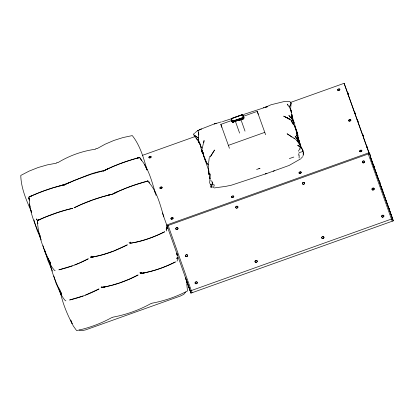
<?xml version="1.0" encoding="UTF-8"?>
<svg xmlns="http://www.w3.org/2000/svg" width="414" height="414" viewBox="0 0 414 414"><rect width="100%" height="100%" fill="white"/><g stroke="black" fill="none" stroke-linecap="round" stroke-linejoin="round"><path stroke-width="0.62" d="M37.596 223.508C38.776 237.548 44.277 250.998 50.643 263.449L49.597 261.074M140.294 157.863L141.65 160.648M203.367 154.463L201.872 150.38C202.141 148.885 201.39 153.03 202.932 153.206M292.139 117.524L292.025 114.838M293.811 122.187L293.402 123.983M243.727 117.172L243.934 117.933L243.018 118.492M198.829 135.114L198.591 131.616L198.218 139.709L199.501 143.011M242.987 115.164C243.096 117.431 243.686 114.694 242.733 115.718M242.899 117.721C243.774 118.539 242.257 119.258 242.464 117.902C243.142 117.058 244.602 117.39 243.68 118.264M242.77 115.697L243.147 115.594L242.801 115.661M243.101 116.018L242.873 114.854L242.283 114.89M243.411 118.342L243.328 118.694L241.911 119.211M29.228 198.958C29.565 212.118 35.035 224.792 40.494 236.58M290.499 110.01L291.166 103.07M300.719 146.551L300.331 144.093L299.213 141.826M198.239 138.219L198.342 137.039M299.11 158.024L299.162 155.26M298.38 140.517L298.406 138.69L299.332 142.059M210.384 173.994L209.603 183.174M291.984 116.448L291.886 117.255L292.03 116.329L291.389 114.393M211.771 185.519L211.068 187.47L210.183 185.829M209.225 157.988L208.377 164.875L208.454 169.957M300.119 149.211L300.217 148.455L299.363 148.704M201.758 150.313L204.081 140.496L203.802 142.571M303.4 153.268L303.327 152.192L303.157 154.246L303.436 152.999M177.28 257.446L176.928 258.76L177.28 257.446L177.321 260.722L176.954 261.141M243.163 118.249L243.51 118.29L243.266 117.55M212.082 186.046L211.906 186.869L211.476 186.817L211.068 187.47M149.501 182.962L148.709 181.316M166.2 229.791L166.542 227.286L166.583 230.562L166.211 230.976M28.804 197.701L29.218 199.476M133.225 242.749C144.139 240.503 154.753 236.792 164.7 231.762C153.858 237.15 141.966 241.771 129.996 243.168L130.363 242.174L129.996 243.168L129.08 242.63M141.479 273.39C153.283 271.32 164.798 267.444 175.438 261.922C164.534 267.273 152.694 271.734 140.734 273.328L141.102 272.334L140.734 273.328L139.818 272.79M202.151 151.001L201.918 151.809L200.097 144.419M166.185 228.6L166.506 227.488M209.427 157.33L209.675 156.482M297.899 139.451L298.142 138.654L297.78 137.35M290.949 103.567L290.421 105.228L289.324 106.807M290.892 103.629L290.369 105.285L289.277 106.853M293.262 124.443C294.639 122.332 293.355 119.894 291.606 118.487L292.351 119.253M129.996 243.168L130.363 242.174M140.734 273.328L141.102 272.334M198.56 139.202L198.29 139.875L198.617 142.142L200.707 145.588M242.718 118.714L243.132 118.373M64.537 185.565L64.946 184.628L69.997 182.191M103.619 171.603L104.028 170.666L108.696 168.4M291.528 118.011L291.932 117.152L291.472 118.068M242.79 114.818L243.204 115.879M231.385 118.834C232.094 121.162 230.365 118.109 232.456 118.332M231.524 118.663L232.363 121.079L232.834 121.048M231.416 119.682L231.224 118.953M231.509 119.786L232.471 122.151L232.777 122.161L232.389 122.109L231.649 120.609L232.135 121.514M239.82 119.853L239.085 120.319M240.291 119.884L239.525 119.951M240.907 119.553L240.41 119.584M241.258 119.537L241.719 119.408M243.51 117.095L242.293 117.721M243.09 118.74L242.806 118.72M243.178 119.035L241.227 119.429M242.914 118.761L243.442 118.445M243.577 118.166L243.22 118.383M243.541 117.4L243.825 118.161L242.847 115.045M185.612 292.072L183.842 294.307L180.349 296.046L85.802 329.823L82.003 330.693L79.209 330.082M212.46 183.78L212.843 183.05M302.779 156.295L303.415 154.862L303.131 151.602M91.282 256.137L90.371 257.648M102.02 286.297L101.109 287.808M210.084 157.004L214.587 150.003L210.762 156.192M299.643 149.206L298.603 150.789L298.768 151.245M301.226 158.314L302.406 156.942M243.137 118.528L242.852 118.668M302.298 151.514L302.924 150.768L302.194 149.087L297.092 140.651L297.356 141.484M302.261 151.55L302.924 150.768L302.148 149.206M298.204 155.193L298.98 154.36L298.898 153.408M211.668 184.328L212.625 183.588M243.463 118.388L243.039 118.388L243.499 118.202M210.716 180.866L211.238 180.39M195.025 132.703L197.607 130.736L201.323 129.008L199.108 130.001M231.654 118.57C231.084 120.753 233.801 124.811 231.736 120.536M240.322 119.786L240.964 119.615L238.899 120.241M240.819 119.62L240.617 119.532M241.346 119.475L241.553 119.563M241.383 119.579L243.013 118.88M243.168 118.606L242.827 118.782M231.478 118.621L232.166 118.316M240.679 119.698L240.917 119.589L245.031 131.15M243.51 118.29L243.784 118.099M243.432 118.404L243.934 117.933M243.153 118.968L241.973 119.46M37.71 193.333L29.078 196.929C40.375 191.78 52.117 187.444 64.263 184.794L59.906 185.834C74.768 181.523 88.472 173.011 104.028 170.656C115.299 164.891 127.326 160.694 139.549 157.449L135.067 158.81M216.305 123.16L214.442 123.962L221.355 121.871M243.825 118.161L242.873 114.854M65.583 184.323L74.158 180.457M104.664 170.361L112.603 166.77M231.726 118.487L232.508 118.171M242.64 117.581L243.308 117.167L242.211 114.797M239.178 120.034L239.447 119.925M240.218 119.677L240.684 119.475M242.754 118.621L243.51 118.249M240.482 119.786L240.757 119.677M242.827 118.823L243.111 118.699L241.879 119.211M242.92 118.854L242.454 119.056M242.992 119.056L242.247 119.351M300.021 159.224L289.143 165.434L265.56 173.921L266.885 173.425M29.177 197.023L31.288 196.065L29.084 196.909M37.622 220.527L44.003 217.723M37.529 220.408L39.739 219.57L37.524 220.419C48.831 215.296 60.563 210.943 72.709 208.299L65.966 210.064M118.916 191.196L112.473 194.161L106.626 195.594L112.473 194.161L116.929 192.003L113.11 193.866C124.174 188.21 136.009 184.158 147.995 180.949L146.313 181.508L147.441 181.244M79.545 262.962L88.301 258.771C79.058 263.78 69.086 267.506 58.845 269.835L72.352 265.804M80.3 204.956L74.028 207.828C85.248 202.208 97.15 197.835 109.358 194.942L106.931 195.584M119.444 190.957L123.729 189.151M200.278 129.406L215.513 123.455M80.875 204.702L83.183 203.719M78.955 263.211L74.774 264.903M113.136 166.537L119.615 163.939M238.826 120.034L239.675 119.832M242.438 118.751L243.153 118.461M240.544 119.781L238.511 120.257M44.541 217.5L46.156 216.838M74.737 180.214L91.256 174.19M83.763 203.481L91.965 200.304M124.272 188.934L125.892 188.287M38.254 193.115L39.873 192.474M46.699 216.62L57.075 212.806M113.855 250.941L127.383 244.809C116.018 250.749 103.65 255.485 90.909 257.13C98.434 256.421 106.036 253.653 113.25 251.169M85.512 295.063L99.039 288.931C89.802 293.94 79.824 297.666 69.583 299.995L83.09 295.963M193.912 133.567L194.658 133.277M126.436 188.075L128.061 187.444M40.417 192.267L44.231 190.833M266.347 173.632L231.55 185.146L225.63 186.393L214.198 187.946M232.451 118.166L241.341 114.988M290.649 102.144L289.163 101.451L284.703 101.42L271.092 104.737L265.384 107.262L265.948 107.097L243.768 114.419M242.356 117.726L233.884 120.733M232.026 121.333L242.464 117.902M242.221 118.709L242.645 118.549M233.035 121.245L233.289 121.939L234.246 121.752L242.713 118.595M242.081 118.885L242.723 118.637M241.947 119.315C243.981 118.326 234.666 121.861 242.19 119.191M120.158 163.737L125.639 161.77M128.609 187.242L132.433 185.845M300.062 159.033L300.595 158.841M232.885 118.031L240.917 115.159M232.916 118.161L241.89 114.988M221.894 127.31L220.848 124.371L231.762 120.469M243.287 116.355L257.239 111.371L265.617 134.705M232.15 121.561L231.742 120.872M232.161 121.695L232.021 121.416M242.252 118.771L234.184 121.602L242.268 118.808M142.406 155.374L195.263 136.485M290.649 102.408L344.112 83.307L369.366 153.589L167.049 225.868L162.402 212.931M220.848 124.371L228.388 145.361L264.779 132.356M190.983 293.117L393.3 220.833L369.055 152.719L166.738 225.004L190.983 293.117L187.288 282.84M44.779 190.642L53.059 187.878M273.136 171.246L274.425 170.785M92.555 200.091L94.335 199.465M119.734 282.855L129.37 279.16L138.121 274.968C126.762 280.909 114.388 285.644 101.653 287.29L102.175 287.476L107.371 286.333M132.982 185.653L136.289 184.535M289.334 158.588L293.836 157.041M233.465 120.904L233.894 120.759M234.189 121.576L233.791 121.892L233.486 121.111M239.375 119.869L239.784 119.703M233.755 121.84L234.246 121.752L233.951 120.955M241.895 119.165L242.433 119.015M94.93 199.258L102.108 196.96M146.313 181.503L147.984 180.949M126.187 161.579L130.612 160.14M139.549 157.449L137.308 158.184L139.554 157.589M57.629 212.625L63.735 210.71M119.123 283.052L112.96 284.925M258.879 168.721L260.028 168.353L256.597 169.445M136.843 184.354L142.959 182.476M263.423 107.78L264.065 107.578M231.788 118.632L222.468 121.628M131.171 159.97L134.514 158.971M91.856 174.004L103.345 170.832M232.285 122.032L233.408 122.021L232.875 121.995L232.642 121.349M53.618 187.708L63.699 184.934M241.3 115.03L241.745 114.869M233.056 121.028L233.506 120.862M238.997 119.988L239.421 119.827M240.198 119.63L240.462 119.553M239.401 119.956L239.861 119.967M233.268 121.897L233.755 121.726M233.817 121.897L232.875 121.995M239.758 120.06L239.168 120.132M241.709 119.537L241.993 119.439M302.355 151.669L299.063 152.621M102.708 196.785L106.331 195.75M232.57 122.058L232.896 122.042M64.289 210.55L65.407 210.229M143.518 182.315L145.754 181.689M112.339 285.101L107.992 286.188M241.657 114.926L242.102 114.776M233.149 120.971L232.161 121.147M238.666 120.07L239.095 119.925M241.481 119.599L241.76 119.511M238.48 120.329L239.525 120.127M232.549 122.182L232.337 121.405M265.224 107.273L267.294 106.791L266.554 106.962M130.736 243.23L132.604 242.868M214.281 184.975L213.598 187.392L212.667 187.48M241.967 114.844L242.64 114.745L243.862 118.088M238.806 119.998L238.236 120.127M232.59 122.099L233.056 122.109M232.777 122.161L232.389 122.109L231.183 119.03M211.114 184.603L210.467 184.597L211.321 185.663M55.171 270.652L54.622 270.565L52.438 267.827L50.725 265.043L48.164 258.471M65.909 300.812L65.36 300.724C62.064 296.967 59.642 292.398 58.684 287.476M213.898 184.851L211.885 184.214L212.196 185.115M198.663 137.769L196.634 137.018L194.704 135.409M198.585 137.758L196.733 137.065L193.757 134.633M285.417 117.043L286.152 117.353L283.673 116.153L289.557 119.165L285.888 117.24M232.306 122.073L232.59 122.171M290.944 120.055L292.791 121.111L287.083 117.778L290.028 119.522M208.226 164.793C205.127 161.781 203.781 156.735 203.181 152.471L203.264 153.682L201.996 150.97M199.605 143.063L200.272 143.477M292.025 137.122L287.104 133.763L295.606 139.285L299.27 142.607L298.463 142.038M293.842 138.043L294.525 138.545M202.042 147.87L201.142 147.198L199.978 144.336M296.905 140.796L297.666 141.438M292.501 119.817L293.671 121.54M292.589 119.832L294.411 122.725L295.198 126.72M139.885 158.345C148.486 167.618 151.612 180.82 155.26 192.624M211.844 181.637L212.677 182.383M148.331 181.849C157.072 191.351 160.192 204.801 163.809 216.879M290.095 108.732L291.135 110.305L291.694 112.655M294.199 125.587C295.767 128.92 297.061 132.459 297.066 136.196L297.314 136.837M294.292 125.608L295.327 127.103L296.926 131.409L299.043 140.972L298.696 140.004M290.054 116.769L290.809 117.623L288.858 115.408L290.38 117.524M290.809 117.623L290.571 117.353L292.098 118.994M194.896 136.91L197.219 139.383L196.557 138.566L199.222 142.887M193.887 135.585L194.357 136.139M198.632 142.074L199.279 142.835M300.812 147.068L301.247 147.581M300.714 147.048L301.961 148.673L303.26 151.477M298.784 141.293L299.57 142.98L299.627 144.258L299.162 141.671L295.094 136.123L296.636 138.499M297.309 139.839L297.609 140.274L298.189 138.545L296.714 135.187L297.361 136.708M207.29 164.223L204.433 157.216M37.602 220.734L36.396 218.928L37.317 220.336M296.698 131.766L296.129 130.819L297.806 134.664L297.366 133.137M300.057 145.48L301.226 147.456M211.797 181.658L212.423 182.745M290.773 102.506L291.063 103.029M201.251 147.255L200.288 145.102M201.815 150.463L202.218 151.239M293.045 124.179L291.456 121.24C295.13 125.659 296.786 130.71 297.112 136.082L298.422 138.395L299.043 140.972M146.965 169.419L144.424 164.348M52.48 271.103L47.843 260.39L44.779 250.191M31.614 212.056C26.47 200.567 21.047 188.204 20.783 175.432L29.182 171.08L38.067 167.541L47.237 164.886L56.495 163.173L56.925 162.304L57.815 162.702C69.293 155.659 82.236 151.038 95.577 149.211L96.012 148.341L96.897 148.74L105.14 144.196L113.917 140.439L123.03 137.552L132.289 135.595C139.994 145.257 143.523 157.718 146.903 169.429M41.26 239.96L37.006 229.961L34.786 222.789M61.495 295.689L56.05 283.254L53.768 275.957M50.793 265.638L45.219 252.83L42.994 245.657M61.536 294.188L60.713 292.284M210.012 183.609L210.441 184.566M297.019 132.527L297.619 133.877M297.464 137.169L298.121 138.68M204.019 156.508L203.533 155.162M290.535 109.265L290.804 109.943M199.134 142.452L198.353 139.803M60.335 291.233L61.381 293.609C56.366 283.673 51.952 273.349 49.758 262.393M210.084 179.008L209.619 177.642M208.646 170.325L202.053 151.126M70.67 319.95L72.062 323.572C67.021 313.75 62.716 303.462 60.511 292.605M70.892 320.627L73.216 325.859L76.595 330.584C88.86 328.028 100.747 323.65 111.723 317.6L112.463 317.647L113.001 317.14C126.218 314.697 139.032 310.117 150.805 303.638L151.545 303.685L152.083 303.177C164.41 300.9 176.38 296.76 187.49 290.964L186.714 283.466M209.054 173.471L209.924 178.362M202.151 152.186L201.841 151.374M243.789 117.017L243.846 117.183M243.582 116.764L243.67 117.022M370.463 155.84L369.718 153.754L369.95 154.406M348.179 94.692L347.972 94.107M367.767 148.833L367.021 146.753L367.254 147.4M374.613 167.887L373.868 165.802L374.204 166.749M382.929 191.025L382.184 188.944L382.417 189.591M366.747 146.846L366.897 147.255M167.127 226.132L167.365 226.784M354.358 111.868L354.431 112.085M373.671 166.112L374.132 167.401M379.177 181.182L379.638 182.476M381.987 189.25L382.06 189.462M389.455 210.038L389.377 209.826M243.494 116.531L243.582 116.779M231.742 120.65L231.969 121.173M177.482 255.2L177.404 254.983M354.788 112.215C354.048 110.155 355.678 114.725 355.176 113.291M363.104 135.352C362.364 133.292 363.994 137.862 363.487 136.434M348.241 94.009C348.997 96.105 347.046 90.65 348.045 93.455M358.105 121.706L357.799 120.857M379.607 181.529C378.867 179.469 380.497 184.039 379.995 182.605M369.681 154.505L369.443 153.853L369.593 154.277M354.431 112.07L354.819 113.162M357.241 120.132L357.091 119.724L357.329 120.381M388.906 208.501L389.289 209.577M357.629 121.23L357.836 121.804M370.292 156.761L378.986 180.949M379.747 183.066L392.544 218.675L190.228 290.959L185.576 278.017M370.706 157.957L378.96 180.928M379.829 183.35L381.786 188.789M382.655 191.211L393.3 220.833M231.783 120.992L231.897 121.281M231.918 121.136L231.98 121.519M145.919 167.059L147.001 170.076M154.593 191.201L156.114 195.424M177.409 254.998L177.223 254.481M186.59 280.78L186.973 281.856M167.09 226.882C166.314 224.724 168.177 229.915 167.391 227.731M185.55 278.001L186.854 281.629M176.747 254.005C175.981 251.862 177.834 257.058 177.047 254.833M186.403 281.122C185.622 278.948 187.49 284.144 186.709 281.975M389.367 208.941C388.342 206.068 390.49 212.092 389.465 209.205M357.696 120.557L357.365 119.63L357.986 121.359M374.303 167.013L374.489 167.535M347.765 93.533L347.434 92.607L347.584 93.031M362.835 135.466L363.218 136.527M344.112 83.307L362.4 134.664M363.264 137.096L369.423 154.344L368.77 152.533M382.148 189.69L382.681 191.19M382.35 190.269L382.448 190.538M368.279 153.977L392.213 221.221M257.239 111.371L258.284 114.311M243.339 118.166L243.479 118.544M242.009 118.073L242.283 118.88M235.261 120.929L239.608 133.106M231.928 121.374L232.042 121.695M228.388 145.361L229.434 148.295M168.136 225.48L192.07 292.729M177.12 254.18L176.783 253.254L176.933 253.678M374.215 167.634L374.365 168.053M232.047 121.499L231.752 120.893L231.861 121.204M187.061 282.105L187.211 282.529M51.046 266.978L50.156 263.532M59.647 289.277L60.144 290.752M287.756 105.197L287.363 104.074L290.576 109.136L291.389 112.753M291.321 115.03L293.009 119.041L293.49 121.742M209.494 177.099L209.877 178.481M34 219.896L34.626 222.214M290.794 109.907L291.197 112.106M208.956 173.435L208.402 168.493L208.511 170.651M30.952 210.048L31.666 212.749M300.083 143.746L300.243 144.403M29.353 200.05L28.825 197.685L29.327 199.967M300.818 146.214L300.611 145.278L300.937 147.322M39.677 234.567L39.935 235.763M29.446 203.967L30.15 207.217M208.904 174.015L208.485 169.305L208.728 172.089L208.666 171.422M291.296 112.655L291.58 114.311M208.925 173.487L209.117 174.667L209.008 173.585L209.013 174.294M193.566 134.001L193.643 134.566M291.994 114.507L292.149 116.308M208.496 169.336L208.609 171.499M300.404 145.273L300.435 145.894M208.842 173.321L208.827 170.739L208.847 171.313M208.433 168.715L208.439 169.419M338.554 89.165A1.154 0.693 -19.6 0 1 339.894 89.678A1.154 0.693 -19.6 0 1 338.274 90.568A1.154 0.693 -19.6 0 1 338.047 89.445M149.547 156.715A1.154 0.693 -19.6 0 1 151.162 156.978A1.154 0.693 -19.6 0 1 149.62 158.003A1.154 0.693 -19.6 0 1 149.304 156.875M348.862 120.251A1.154 0.693 -19.6 0 1 350.736 119.853A1.154 0.693 -19.6 0 1 349.933 121.126A1.154 0.693 -19.6 0 1 348.738 120.448M160.549 187.34A1.154 0.693 -19.6 0 1 162.143 187.48A1.154 0.693 -19.6 0 1 161.005 188.603A1.154 0.693 -19.6 0 1 160.001 187.878M160.125 187.682A1.154 0.693 -19.6 0 1 160.311 187.495M360.294 150.53A1.154 0.693 -19.6 0 1 361.908 150.794A1.154 0.693 -19.6 0 1 360.371 151.819A1.154 0.693 -19.6 0 1 360.056 150.691M300.207 172.001A1.154 0.693 -19.6 0 1 301.252 172.591A1.154 0.693 -19.6 0 1 299.902 173.487A1.154 0.693 -19.6 0 1 299.094 172.742M299.405 172.359A1.154 0.693 -19.6 0 1 299.643 172.198M233.315 196.086A1.154 0.693 -19.6 0 1 233.46 197.199A1.154 0.693 -19.6 0 1 231.721 197.369A1.154 0.693 -19.6 0 1 232.477 196.174M172.4 217.733A1.154 0.693 -19.6 0 1 173.088 218.551A1.154 0.693 -19.6 0 1 171.546 219.244A1.154 0.693 -19.6 0 1 171.127 218.307M171.556 217.961A1.154 0.693 -19.6 0 1 172.115 217.764M383.317 216.807A1.154 0.921 -19.8 0 1 381.61 216.299A1.154 0.921 -19.8 0 1 383.105 215.135A1.154 0.921 -19.8 0 1 383.545 216.625M323.391 238.216A1.154 0.921 -19.8 0 1 321.688 237.708A1.154 0.921 -19.8 0 1 323.179 236.544A1.154 0.921 -19.8 0 1 323.619 238.034M255.547 262.202A1.154 0.921 -19.8 0 1 255.283 260.753A1.154 0.921 -19.8 0 1 257.063 260.711A1.154 0.921 -19.8 0 1 256.406 262.181M197.157 283.062A1.154 0.921 -19.8 0 1 195.253 283.383A1.154 0.921 -19.8 0 1 195.957 281.82A1.154 0.921 -19.8 0 1 197.266 282.819M372.295 189.715A1.154 0.921 -19.8 0 1 372.202 188.458A1.154 0.921 -19.8 0 1 373.713 188.091A1.154 0.921 -19.8 0 1 374.065 189.286M373.889 189.503A1.154 0.921 -19.8 0 1 373.656 189.684M373.387 189.814A1.154 0.921 -19.8 0 1 372.528 189.835M364.408 162.164A1.154 0.921 -19.8 0 1 362.509 162.49A1.154 0.921 -19.8 0 1 363.207 160.927A1.154 0.921 -19.8 0 1 364.517 161.926M236.234 207.957A1.154 0.921 -19.8 0 1 235.97 206.514A1.154 0.921 -19.8 0 1 237.75 206.472A1.154 0.921 -19.8 0 1 237.093 207.937M176.581 229.423A1.154 0.921 -19.8 0 1 175.981 227.99A1.154 0.921 -19.8 0 1 177.87 227.948A1.154 0.921 -19.8 0 1 176.871 229.418M203.315 153.832L203.341 155.027L203.315 153.832M202.063 150.862L201.975 151.627L202.063 150.862M37.234 220.714L37.41 220.486L37.234 220.714M198.332 130.332L197.587 130.803L198.332 130.332M94.138 256.711L91.577 257.254L96.426 256.266L94.138 256.711M143.963 272.909L141.402 273.452L146.007 272.521L143.963 272.909M104.882 286.871L102.315 287.414L107.169 286.426L104.882 286.871M37.379 221.459L37.855 223.793L37.415 221.516M298.023 145.407L297.723 145.19L300.704 147.658L298.023 145.407M297.485 134.4L297.081 133.613L297.956 135.394L297.485 134.4M243.691 116.748L243.598 116.5L243.696 116.774M167.898 228.29L167.753 227.881L167.898 228.285M338.109 90.335A1.154 0.693 -19.6 0 0 339.822 89.393A1.154 0.693 -19.6 0 0 338.207 89.067A1.154 0.693 -19.6 0 0 338.109 90.335M149.371 157.765A1.154 0.693 -19.6 0 0 151.084 156.823A1.154 0.693 -19.6 0 0 149.47 156.497A1.154 0.693 -19.6 0 0 149.371 157.765M349.116 120.96A1.154 0.693 -19.6 0 0 350.829 120.019A1.154 0.693 -19.6 0 0 349.209 119.693A1.154 0.693 -19.6 0 0 349.116 120.96M160.378 188.391A1.154 0.693 -19.6 0 0 162.091 187.449A1.154 0.693 -19.6 0 0 160.472 187.123A1.154 0.693 -19.6 0 0 160.378 188.391M360.118 151.581A1.154 0.693 -19.6 0 0 361.831 150.639A1.154 0.693 -19.6 0 0 360.216 150.313A1.154 0.693 -19.6 0 0 360.118 151.581M299.472 173.249A1.154 0.693 -19.6 0 0 301.185 172.307A1.154 0.693 -19.6 0 0 299.565 171.986A1.154 0.693 -19.6 0 0 299.472 173.249M232.031 197.343A1.154 0.693 -19.6 0 0 233.744 196.402A1.154 0.693 -19.6 0 0 232.125 196.076A1.154 0.693 -19.6 0 0 232.031 197.343M171.38 219.011A1.154 0.693 -19.6 0 0 173.093 218.069A1.154 0.693 -19.6 0 0 171.479 217.743A1.154 0.693 -19.6 0 0 171.38 219.011M382.52 217.174A1.154 0.921 -19.8 0 0 383.881 215.844A1.154 0.921 -19.8 0 0 381.982 215.673A1.154 0.921 -19.8 0 0 382.52 217.174M322.594 238.583A1.154 0.921 -19.8 0 0 323.955 237.253A1.154 0.921 -19.8 0 0 322.056 237.082A1.154 0.921 -19.8 0 0 322.594 238.583M255.878 262.419A1.154 0.921 -19.8 0 0 257.239 261.089A1.154 0.921 -19.8 0 0 255.345 260.918A1.154 0.921 -19.8 0 0 255.878 262.419M195.951 283.828A1.154 0.921 -19.8 0 0 197.318 282.498A1.154 0.921 -19.8 0 0 195.418 282.327A1.154 0.921 -19.8 0 0 195.951 283.828M372.864 190.057A1.154 0.921 -19.8 0 0 374.225 188.722A1.154 0.921 -19.8 0 0 372.326 188.551A1.154 0.921 -19.8 0 0 372.864 190.057M186.238 256.545A1.154 0.921 -19.8 0 0 187.599 255.21A1.154 0.921 -19.8 0 0 185.705 255.045A1.154 0.921 -19.8 0 0 186.238 256.545M186.295 256.711A1.154 0.921 -19.8 0 0 187.656 255.376A1.154 0.921 -19.8 0 0 185.762 255.205A1.154 0.921 -19.8 0 0 186.295 256.711M363.202 162.935A1.154 0.921 -19.8 0 0 364.568 161.6A1.154 0.921 -19.8 0 0 362.669 161.434A1.154 0.921 -19.8 0 0 363.202 162.935M303.219 184.183A1.154 0.921 -19.8 0 0 304.58 182.848A1.154 0.921 -19.8 0 0 302.686 182.677A1.154 0.921 -19.8 0 0 303.219 184.183M303.281 184.344A1.154 0.921 -19.8 0 0 304.642 183.009A1.154 0.921 -19.8 0 0 302.743 182.843A1.154 0.921 -19.8 0 0 303.281 184.344M236.565 208.18A1.154 0.921 -19.8 0 0 237.926 206.845A1.154 0.921 -19.8 0 0 236.032 206.674A1.154 0.921 -19.8 0 0 236.565 208.18M176.638 229.589A1.154 0.921 -19.8 0 0 177.999 228.254A1.154 0.921 -19.8 0 0 176.105 228.088A1.154 0.921 -19.8 0 0 176.638 229.589"/></g></svg>
